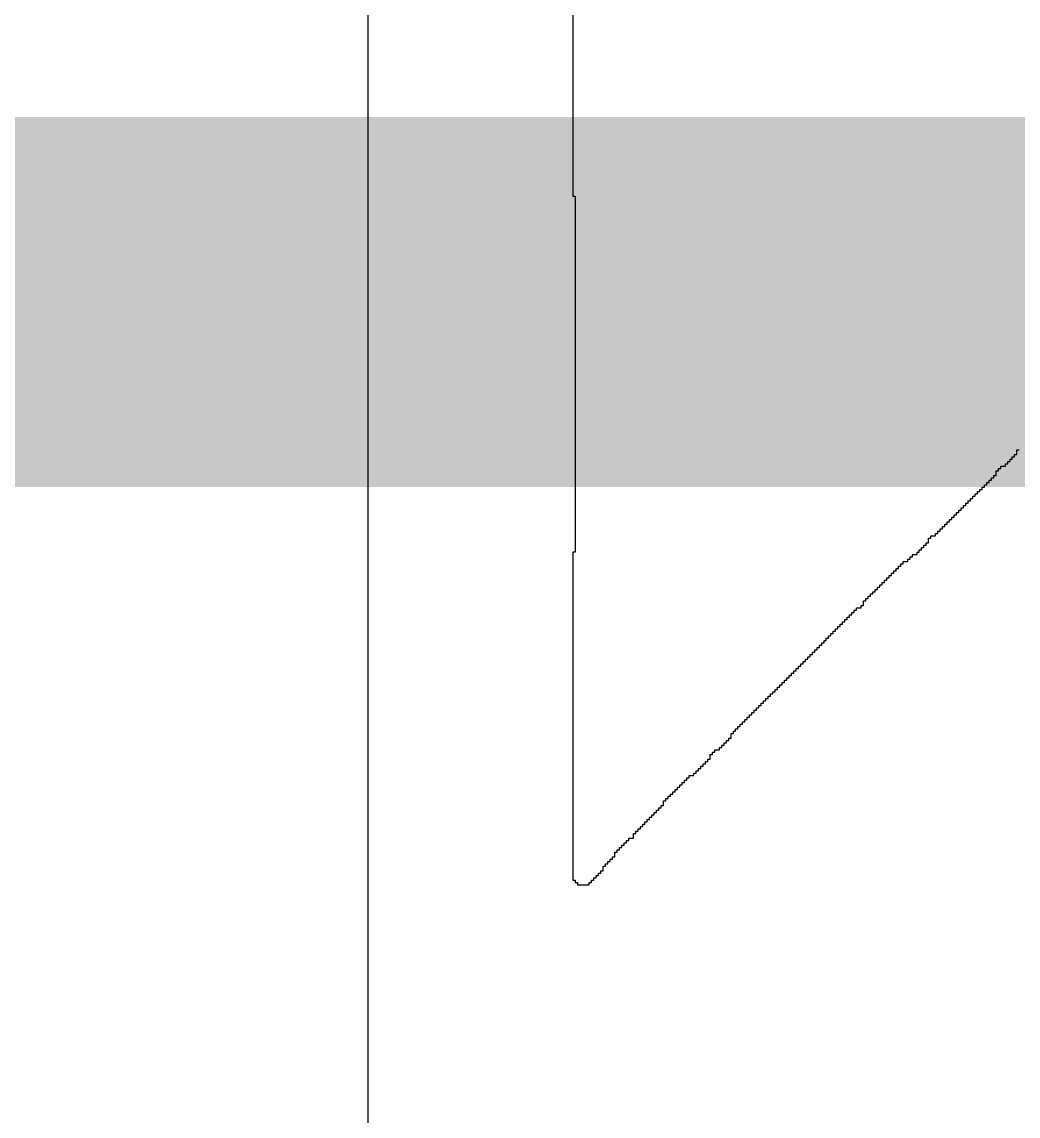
# Model space of a CAD drawing. Header units: millimetres. Extents: x 9.6 to 105, y 7.6 to 66.9.
# Drawn here: x 50.183 to 50.866, y 24.206 to 24.957 of the extents above; entities that cross this region are included whole.
import ezdxf

# ---------------------------------------------------------------- set-up
doc = ezdxf.new("R2010")
doc.units = ezdxf.units.MM
for name, color, linetype in [('BottomLayer', 5, 'Continuous'), ('BottomOverlay', 54, 'Continuous'), ('TopOverlay', 2, 'Continuous')]:
    doc.layers.add(name, color=color, linetype=linetype)

msp = doc.modelspace()

# ---------------------------------------------------------------- linework, layer by layer
at = {"layer": 'BottomLayer'}
msp.add_line((50.42017, 24.07268), (50.42017, 25.13575), dxfattribs=at)
at = {"layer": 'BottomOverlay', "const_width": 0.254}
msp.add_lwpolyline([(45.085, 24.765), (56.769, 24.765)], dxfattribs=at)
at = {"layer": 'TopOverlay'}
for p, q in [((50.56078, 25.09122), (50.56078, 24.83748)), ((50.56078, 24.83748), (50.56237, 24.83748)), ((50.56237, 24.83748), (50.56237, 24.59331)), ((50.86239, 24.65715), (50.86239, 24.65874)), ((50.86239, 24.65874), (50.86399, 24.65874)), ((50.86399, 24.65874), (50.86399, 24.66034)), ((50.86399, 24.66034), (50.86559, 24.66034)), ((50.86559, 24.66034), (50.86559, 24.66353)), ((50.86559, 24.66353), (50.86718, 24.66353)), ((50.85282, 24.64917), (50.85282, 24.65077)), ((50.85282, 24.65077), (50.85441, 24.65077)), ((50.85441, 24.65077), (50.85441, 24.65236)), ((50.85441, 24.65236), (50.85601, 24.65236)), ((50.85601, 24.65236), (50.8576, 24.65236)), ((50.8576, 24.65236), (50.8576, 24.65396)), ((50.8576, 24.65396), (50.8592, 24.65396)), ((50.8592, 24.65396), (50.8592, 24.65555)), ((50.8592, 24.65555), (50.8608, 24.65555)), ((50.8608, 24.65555), (50.8608, 24.65715)), ((50.8608, 24.65715), (50.86239, 24.65715)), ((50.84803, 24.64279), (50.84803, 24.64438)), ((50.84803, 24.64438), (50.84963, 24.64438)), ((50.84963, 24.64438), (50.84963, 24.64598)), ((50.84963, 24.64598), (50.85122, 24.64598)), ((50.85122, 24.64598), (50.85122, 24.64917)), ((50.85122, 24.64917), (50.85282, 24.64917)), ((50.84005, 24.63481), (50.84005, 24.6364)), ((50.84005, 24.6364), (50.84165, 24.6364)), ((50.84165, 24.6364), (50.84165, 24.638)), ((50.84165, 24.638), (50.84324, 24.638)), ((50.84324, 24.638), (50.84324, 24.6396)), ((50.84324, 24.6396), (50.84484, 24.6396)), ((50.84484, 24.6396), (50.84484, 24.64119)), ((50.84484, 24.64119), (50.84643, 24.64119)), ((50.84643, 24.64119), (50.84643, 24.64279)), ((50.84643, 24.64279), (50.84803, 24.64279)), ((50.83207, 24.62683), (50.83207, 24.62842)), ((50.83207, 24.62842), (50.83367, 24.62842)), ((50.83367, 24.62842), (50.83367, 24.63002)), ((50.83367, 24.63002), (50.83526, 24.63002)), ((50.83526, 24.63002), (50.83526, 24.63161)), ((50.83526, 24.63161), (50.83686, 24.63161)), ((50.83686, 24.63161), (50.83686, 24.63321)), ((50.83686, 24.63321), (50.83846, 24.63321)), ((50.83846, 24.63321), (50.83846, 24.63481)), ((50.83846, 24.63481), (50.84005, 24.63481)), ((50.82569, 24.62044), (50.82569, 24.62204)), ((50.82569, 24.62204), (50.82728, 24.62204)), ((50.82728, 24.62204), (50.82728, 24.62364)), ((50.82728, 24.62364), (50.82888, 24.62364)), ((50.82888, 24.62364), (50.82888, 24.62523)), ((50.82888, 24.62523), (50.83047, 24.62523)), ((50.83047, 24.62523), (50.83047, 24.62683)), ((50.83047, 24.62683), (50.83207, 24.62683)), ((50.81771, 24.61247), (50.81771, 24.61406)), ((50.81771, 24.61406), (50.8193, 24.61406)), ((50.8193, 24.61406), (50.8193, 24.61566)), ((50.8193, 24.61566), (50.8209, 24.61566)), ((50.8209, 24.61566), (50.8209, 24.61725)), ((50.8209, 24.61725), (50.8225, 24.61725)), ((50.8225, 24.61725), (50.8225, 24.61885)), ((50.8225, 24.61885), (50.82409, 24.61885)), ((50.82409, 24.61885), (50.82409, 24.62044)), ((50.82409, 24.62044), (50.82569, 24.62044)), ((50.80973, 24.60448), (50.80973, 24.60608)), ((50.80973, 24.60608), (50.81133, 24.60608)), ((50.81133, 24.60608), (50.81133, 24.60768)), ((50.81133, 24.60768), (50.81292, 24.60768)), ((50.81292, 24.60768), (50.81292, 24.60927)), ((50.81292, 24.60927), (50.81452, 24.60927)), ((50.81452, 24.60927), (50.81452, 24.61087)), ((50.81452, 24.61087), (50.81611, 24.61087)), ((50.81611, 24.61087), (50.81611, 24.61247)), ((50.81611, 24.61247), (50.81771, 24.61247)), ((50.80175, 24.59651), (50.80175, 24.5981)), ((50.80175, 24.5981), (50.80335, 24.5981)), ((50.80335, 24.5981), (50.80335, 24.5997)), ((50.80335, 24.5997), (50.80494, 24.5997)), ((50.80494, 24.5997), (50.80494, 24.60289)), ((50.80494, 24.60289), (50.80654, 24.60289)), ((50.80654, 24.60289), (50.80654, 24.60448)), ((50.80654, 24.60448), (50.80813, 24.60448)), ((50.80813, 24.60448), (50.80973, 24.60448)), ((50.56237, 24.59331), (50.56078, 24.59331)), ((50.56078, 24.59331), (50.56078, 24.3683)), ((50.79377, 24.59012), (50.79377, 24.59172)), ((50.79377, 24.59172), (50.79537, 24.59172)), ((50.79537, 24.59172), (50.79696, 24.59172)), ((50.79696, 24.59172), (50.79696, 24.59331)), ((50.79696, 24.59331), (50.79856, 24.59331)), ((50.79856, 24.59331), (50.79856, 24.59491)), ((50.79856, 24.59491), (50.80015, 24.59491)), ((50.80015, 24.59491), (50.80015, 24.59651)), ((50.80015, 24.59651), (50.80175, 24.59651)), ((50.7842, 24.58214), (50.7842, 24.58374)), ((50.7842, 24.58374), (50.78579, 24.58374)), ((50.78579, 24.58374), (50.78579, 24.58534)), ((50.78579, 24.58534), (50.78739, 24.58534)), ((50.78739, 24.58534), (50.78739, 24.58693)), ((50.78739, 24.58693), (50.78898, 24.58693)), ((50.78898, 24.58693), (50.79058, 24.58693)), ((50.79058, 24.58693), (50.79058, 24.58853)), ((50.79058, 24.58853), (50.79217, 24.58853)), ((50.79217, 24.58853), (50.79217, 24.59012)), ((50.79217, 24.59012), (50.79377, 24.59012)), ((50.77622, 24.57416), (50.77622, 24.57576)), ((50.77622, 24.57576), (50.77781, 24.57576)), ((50.77781, 24.57576), (50.77781, 24.57735)), ((50.77781, 24.57735), (50.77941, 24.57735)), ((50.77941, 24.57735), (50.77941, 24.57895)), ((50.77941, 24.57895), (50.781, 24.57895)), ((50.781, 24.57895), (50.781, 24.58055)), ((50.781, 24.58055), (50.7826, 24.58055)), ((50.7826, 24.58055), (50.7826, 24.58214)), ((50.7826, 24.58214), (50.7842, 24.58214)), ((50.76983, 24.56778), (50.76983, 24.56938)), ((50.76983, 24.56938), (50.77143, 24.56938)), ((50.77143, 24.56938), (50.77143, 24.57097)), ((50.77143, 24.57097), (50.77303, 24.57097)), ((50.77303, 24.57097), (50.77303, 24.57257)), ((50.77303, 24.57257), (50.77462, 24.57257)), ((50.77462, 24.57257), (50.77462, 24.57416)), ((50.77462, 24.57416), (50.77622, 24.57416)), ((50.76185, 24.5598), (50.76185, 24.5614)), ((50.76185, 24.5614), (50.76345, 24.5614)), ((50.76345, 24.5614), (50.76345, 24.56299)), ((50.76345, 24.56299), (50.76504, 24.56299)), ((50.76504, 24.56299), (50.76504, 24.56459)), ((50.76504, 24.56459), (50.76664, 24.56459)), ((50.76664, 24.56459), (50.76664, 24.56618)), ((50.76664, 24.56618), (50.76824, 24.56618)), ((50.76824, 24.56618), (50.76824, 24.56778)), ((50.76824, 24.56778), (50.76983, 24.56778)), ((50.75387, 24.55182), (50.75387, 24.55342)), ((50.75387, 24.55342), (50.75547, 24.55342)), ((50.75547, 24.55342), (50.75547, 24.55501)), ((50.75547, 24.55501), (50.75707, 24.55501)), ((50.75707, 24.55501), (50.75866, 24.55501)), ((50.75866, 24.55501), (50.75866, 24.55661)), ((50.75866, 24.55661), (50.76026, 24.55661)), ((50.76026, 24.55661), (50.76026, 24.5598)), ((50.76026, 24.5598), (50.76185, 24.5598)), ((50.7459, 24.54384), (50.7459, 24.54544)), ((50.7459, 24.54544), (50.74749, 24.54544)), ((50.74749, 24.54544), (50.74749, 24.54703)), ((50.74749, 24.54703), (50.74909, 24.54703)), ((50.74909, 24.54703), (50.74909, 24.54863)), ((50.74909, 24.54863), (50.75068, 24.54863)), ((50.75068, 24.54863), (50.75068, 24.55023)), ((50.75068, 24.55023), (50.75228, 24.55023)), ((50.75228, 24.55023), (50.75228, 24.55182)), ((50.75228, 24.55182), (50.75387, 24.55182)), ((50.73951, 24.53746), (50.73951, 24.53905)), ((50.73951, 24.53905), (50.74111, 24.53905)), ((50.74111, 24.53905), (50.74111, 24.54065)), ((50.74111, 24.54065), (50.7427, 24.54065)), ((50.7427, 24.54065), (50.7427, 24.54225)), ((50.7427, 24.54225), (50.7443, 24.54225)), ((50.7443, 24.54225), (50.7443, 24.54384)), ((50.7443, 24.54384), (50.7459, 24.54384)), ((50.73153, 24.52948), (50.73153, 24.53108)), ((50.73153, 24.53108), (50.73313, 24.53108)), ((50.73313, 24.53108), (50.73313, 24.53267)), ((50.73313, 24.53267), (50.73472, 24.53267)), ((50.73472, 24.53267), (50.73472, 24.53427)), ((50.73472, 24.53427), (50.73632, 24.53427)), ((50.73632, 24.53427), (50.73632, 24.53586)), ((50.73632, 24.53586), (50.73791, 24.53586)), ((50.73791, 24.53586), (50.73791, 24.53746)), ((50.73791, 24.53746), (50.73951, 24.53746)), ((50.72355, 24.5215), (50.72355, 24.5231)), ((50.72355, 24.5231), (50.72515, 24.5231)), ((50.72515, 24.5231), (50.72515, 24.52469)), ((50.72515, 24.52469), (50.72674, 24.52469)), ((50.72674, 24.52469), (50.72674, 24.52629)), ((50.72674, 24.52629), (50.72834, 24.52629)), ((50.72834, 24.52629), (50.72834, 24.52788)), ((50.72834, 24.52788), (50.72994, 24.52788)), ((50.72994, 24.52788), (50.72994, 24.52948)), ((50.72994, 24.52948), (50.73153, 24.52948)), ((50.71717, 24.51512), (50.71717, 24.51671)), ((50.71717, 24.51671), (50.71877, 24.51671)), ((50.71877, 24.51671), (50.71877, 24.51831)), ((50.71877, 24.51831), (50.72036, 24.51831)), ((50.72036, 24.51831), (50.72036, 24.51991)), ((50.72036, 24.51991), (50.72196, 24.51991)), ((50.72196, 24.51991), (50.72196, 24.5215)), ((50.72196, 24.5215), (50.72355, 24.5215)), ((50.70919, 24.50714), (50.70919, 24.50873)), ((50.70919, 24.50873), (50.71079, 24.50873)), ((50.71079, 24.50873), (50.71079, 24.51033)), ((50.71079, 24.51033), (50.71238, 24.51033)), ((50.71238, 24.51033), (50.71238, 24.51192)), ((50.71238, 24.51192), (50.71398, 24.51192)), ((50.71398, 24.51192), (50.71398, 24.51352)), ((50.71398, 24.51352), (50.71557, 24.51352)), ((50.71557, 24.51352), (50.71557, 24.51512)), ((50.71557, 24.51512), (50.71717, 24.51512)), ((50.70121, 24.49916), (50.70121, 24.50075)), ((50.70121, 24.50075), (50.70281, 24.50075)), ((50.70281, 24.50075), (50.70281, 24.50235)), ((50.70281, 24.50235), (50.7044, 24.50235)), ((50.7044, 24.50235), (50.7044, 24.50395)), ((50.7044, 24.50395), (50.706, 24.50395)), ((50.706, 24.50395), (50.706, 24.50554)), ((50.706, 24.50554), (50.70759, 24.50554)), ((50.70759, 24.50554), (50.70759, 24.50714)), ((50.70759, 24.50714), (50.70919, 24.50714)), ((50.69483, 24.49278), (50.69483, 24.49437)), ((50.69483, 24.49437), (50.69642, 24.49437)), ((50.69642, 24.49437), (50.69642, 24.49597)), ((50.69642, 24.49597), (50.69802, 24.49597)), ((50.69802, 24.49597), (50.69802, 24.49756)), ((50.69802, 24.49756), (50.69961, 24.49756)), ((50.69961, 24.49756), (50.69961, 24.49916)), ((50.69961, 24.49916), (50.70121, 24.49916)), ((50.68685, 24.48479), (50.68685, 24.48639)), ((50.68685, 24.48639), (50.68844, 24.48639)), ((50.68844, 24.48639), (50.68844, 24.48799)), ((50.68844, 24.48799), (50.69004, 24.48799)), ((50.69004, 24.48799), (50.69004, 24.48958)), ((50.69004, 24.48958), (50.69164, 24.48958)), ((50.69164, 24.48958), (50.69164, 24.49118)), ((50.69164, 24.49118), (50.69323, 24.49118)), ((50.69323, 24.49118), (50.69323, 24.49278)), ((50.69323, 24.49278), (50.69483, 24.49278)), ((50.67887, 24.47682), (50.67887, 24.47841)), ((50.67887, 24.47841), (50.68047, 24.47841)), ((50.68047, 24.47841), (50.68047, 24.48001)), ((50.68047, 24.48001), (50.68206, 24.48001)), ((50.68206, 24.48001), (50.68206, 24.4816)), ((50.68206, 24.4816), (50.68366, 24.4816)), ((50.68366, 24.4816), (50.68366, 24.4832)), ((50.68366, 24.4832), (50.68525, 24.4832)), ((50.68525, 24.4832), (50.68525, 24.48479)), ((50.68525, 24.48479), (50.68685, 24.48479)), ((50.67089, 24.46884), (50.67089, 24.47043)), ((50.67089, 24.47043), (50.67248, 24.47043)), ((50.67248, 24.47043), (50.67248, 24.47203)), ((50.67248, 24.47203), (50.67408, 24.47203)), ((50.67408, 24.47203), (50.67408, 24.47362)), ((50.67408, 24.47362), (50.67568, 24.47362)), ((50.67568, 24.47362), (50.67568, 24.47522)), ((50.67568, 24.47522), (50.67727, 24.47522)), ((50.67727, 24.47522), (50.67727, 24.47682)), ((50.67727, 24.47682), (50.67887, 24.47682)), ((50.6661, 24.46245), (50.6661, 24.46405)), ((50.6661, 24.46405), (50.6677, 24.46405)), ((50.6677, 24.46405), (50.6677, 24.46565)), ((50.6677, 24.46565), (50.66929, 24.46565)), ((50.66929, 24.46565), (50.66929, 24.46884)), ((50.66929, 24.46884), (50.67089, 24.46884)), ((50.65653, 24.45447), (50.65653, 24.45607)), ((50.65653, 24.45607), (50.65812, 24.45607)), ((50.65812, 24.45607), (50.65812, 24.45767)), ((50.65812, 24.45767), (50.65972, 24.45767)), ((50.65972, 24.45767), (50.66131, 24.45767)), ((50.66131, 24.45767), (50.66131, 24.45926)), ((50.66131, 24.45926), (50.66291, 24.45926)), ((50.66291, 24.45926), (50.66291, 24.46086)), ((50.66291, 24.46086), (50.66451, 24.46086)), ((50.66451, 24.46086), (50.66451, 24.46245)), ((50.66451, 24.46245), (50.6661, 24.46245)), ((50.65014, 24.44649), (50.65014, 24.44809)), ((50.65014, 24.44809), (50.65174, 24.44809)), ((50.65174, 24.44809), (50.65174, 24.44969)), ((50.65174, 24.44969), (50.65334, 24.44969)), ((50.65334, 24.44969), (50.65334, 24.45128)), ((50.65334, 24.45128), (50.65493, 24.45128)), ((50.65493, 24.45128), (50.65493, 24.45447)), ((50.65493, 24.45447), (50.65653, 24.45447)), ((50.64376, 24.44011), (50.64376, 24.44171)), ((50.64376, 24.44171), (50.64535, 24.44171)), ((50.64535, 24.44171), (50.64535, 24.4433)), ((50.64535, 24.4433), (50.64695, 24.4433)), ((50.64695, 24.4433), (50.64695, 24.4449)), ((50.64695, 24.4449), (50.64855, 24.4449)), ((50.64855, 24.4449), (50.64855, 24.44649)), ((50.64855, 24.44649), (50.65014, 24.44649)), ((50.63418, 24.43213), (50.63418, 24.43373)), ((50.63418, 24.43373), (50.63578, 24.43373)), ((50.63578, 24.43373), (50.63578, 24.43532)), ((50.63578, 24.43532), (50.63738, 24.43532)), ((50.63738, 24.43532), (50.63738, 24.43692)), ((50.63738, 24.43692), (50.63897, 24.43692)), ((50.63897, 24.43692), (50.63897, 24.43852)), ((50.63897, 24.43852), (50.64057, 24.43852)), ((50.64057, 24.43852), (50.64057, 24.44011)), ((50.64057, 24.44011), (50.64216, 24.44011)), ((50.64216, 24.44011), (50.64376, 24.44011)), ((50.62621, 24.42415), (50.62621, 24.42575)), ((50.62621, 24.42575), (50.6278, 24.42575)), ((50.6278, 24.42575), (50.6278, 24.42735)), ((50.6278, 24.42735), (50.6294, 24.42735)), ((50.6294, 24.42735), (50.6294, 24.42894)), ((50.6294, 24.42894), (50.63099, 24.42894)), ((50.63099, 24.42894), (50.63099, 24.43054)), ((50.63099, 24.43054), (50.63259, 24.43054)), ((50.63259, 24.43054), (50.63259, 24.43213)), ((50.63259, 24.43213), (50.63418, 24.43213)), ((50.62142, 24.41777), (50.62142, 24.41936)), ((50.62142, 24.41936), (50.62301, 24.41936)), ((50.62301, 24.41936), (50.62301, 24.42256)), ((50.62301, 24.42256), (50.62461, 24.42256)), ((50.62461, 24.42256), (50.62461, 24.42415)), ((50.62461, 24.42415), (50.62621, 24.42415)), ((50.61344, 24.40979), (50.61344, 24.41139)), ((50.61344, 24.41139), (50.61503, 24.41139)), ((50.61503, 24.41139), (50.61503, 24.41298)), ((50.61503, 24.41298), (50.61663, 24.41298)), ((50.61663, 24.41298), (50.61663, 24.41458)), ((50.61663, 24.41458), (50.61822, 24.41458)), ((50.61822, 24.41458), (50.61822, 24.41617)), ((50.61822, 24.41617), (50.61982, 24.41617)), ((50.61982, 24.41617), (50.61982, 24.41777)), ((50.61982, 24.41777), (50.62142, 24.41777)), ((50.60546, 24.40181), (50.60546, 24.40341)), ((50.60546, 24.40341), (50.60705, 24.40341)), ((50.60705, 24.40341), (50.60705, 24.405)), ((50.60705, 24.405), (50.60865, 24.405)), ((50.60865, 24.405), (50.60865, 24.4066)), ((50.60865, 24.4066), (50.61025, 24.4066)), ((50.61025, 24.4066), (50.61025, 24.40819)), ((50.61025, 24.40819), (50.61184, 24.40819)), ((50.61184, 24.40819), (50.61184, 24.40979)), ((50.61184, 24.40979), (50.61344, 24.40979)), ((50.59748, 24.39383), (50.59748, 24.39543)), ((50.59748, 24.39543), (50.59908, 24.39543)), ((50.59908, 24.39543), (50.59908, 24.39702)), ((50.59908, 24.39702), (50.60067, 24.39702)), ((50.60067, 24.39702), (50.60227, 24.39702)), ((50.60227, 24.39702), (50.60227, 24.40022)), ((50.60227, 24.40022), (50.60386, 24.40022)), ((50.60386, 24.40022), (50.60386, 24.40181)), ((50.60386, 24.40181), (50.60546, 24.40181)), ((50.5911, 24.38745), (50.5911, 24.38904)), ((50.5911, 24.38904), (50.59269, 24.38904)), ((50.59269, 24.38904), (50.59269, 24.39064)), ((50.59269, 24.39064), (50.59429, 24.39064)), ((50.59429, 24.39064), (50.59429, 24.39223)), ((50.59429, 24.39223), (50.59588, 24.39223)), ((50.59588, 24.39223), (50.59588, 24.39383)), ((50.59588, 24.39383), (50.59748, 24.39383)), ((50.58471, 24.37947), (50.58471, 24.38106)), ((50.58471, 24.38106), (50.58631, 24.38106)), ((50.58631, 24.38106), (50.58631, 24.38266)), ((50.58631, 24.38266), (50.5879, 24.38266)), ((50.5879, 24.38266), (50.5879, 24.38426)), ((50.5879, 24.38426), (50.5895, 24.38426)), ((50.5895, 24.38426), (50.5895, 24.38745)), ((50.5895, 24.38745), (50.5911, 24.38745)), ((50.57833, 24.37149), (50.57833, 24.37309)), ((50.57833, 24.37309), (50.57992, 24.37309)), ((50.57992, 24.37309), (50.57992, 24.37468)), ((50.57992, 24.37468), (50.58152, 24.37468)), ((50.58152, 24.37468), (50.58152, 24.37787)), ((50.58152, 24.37787), (50.58312, 24.37787)), ((50.58312, 24.37787), (50.58312, 24.37947)), ((50.58312, 24.37947), (50.58471, 24.37947)), ((50.56078, 24.3683), (50.56237, 24.3683)), ((50.56237, 24.3683), (50.56237, 24.3667)), ((50.56237, 24.3667), (50.56397, 24.3667)), ((50.56397, 24.3667), (50.56397, 24.3651)), ((50.57195, 24.3651), (50.57195, 24.3667)), ((50.57195, 24.3667), (50.57354, 24.3667)), ((50.57354, 24.3667), (50.57354, 24.3683)), ((50.57354, 24.3683), (50.57514, 24.3683)), ((50.57514, 24.3683), (50.57514, 24.36989)), ((50.57514, 24.36989), (50.57673, 24.36989)), ((50.57673, 24.36989), (50.57673, 24.37149)), ((50.57673, 24.37149), (50.57833, 24.37149)), ((50.56397, 24.3651), (50.56556, 24.3651)), ((50.56556, 24.3651), (50.56716, 24.3651)), ((50.56716, 24.3651), (50.56875, 24.3651)), ((50.56875, 24.3651), (50.57035, 24.3651)), ((50.57035, 24.3651), (50.57195, 24.3651))]:
    msp.add_line(p, q, dxfattribs=at)

doc.saveas('drawing.dxf')
